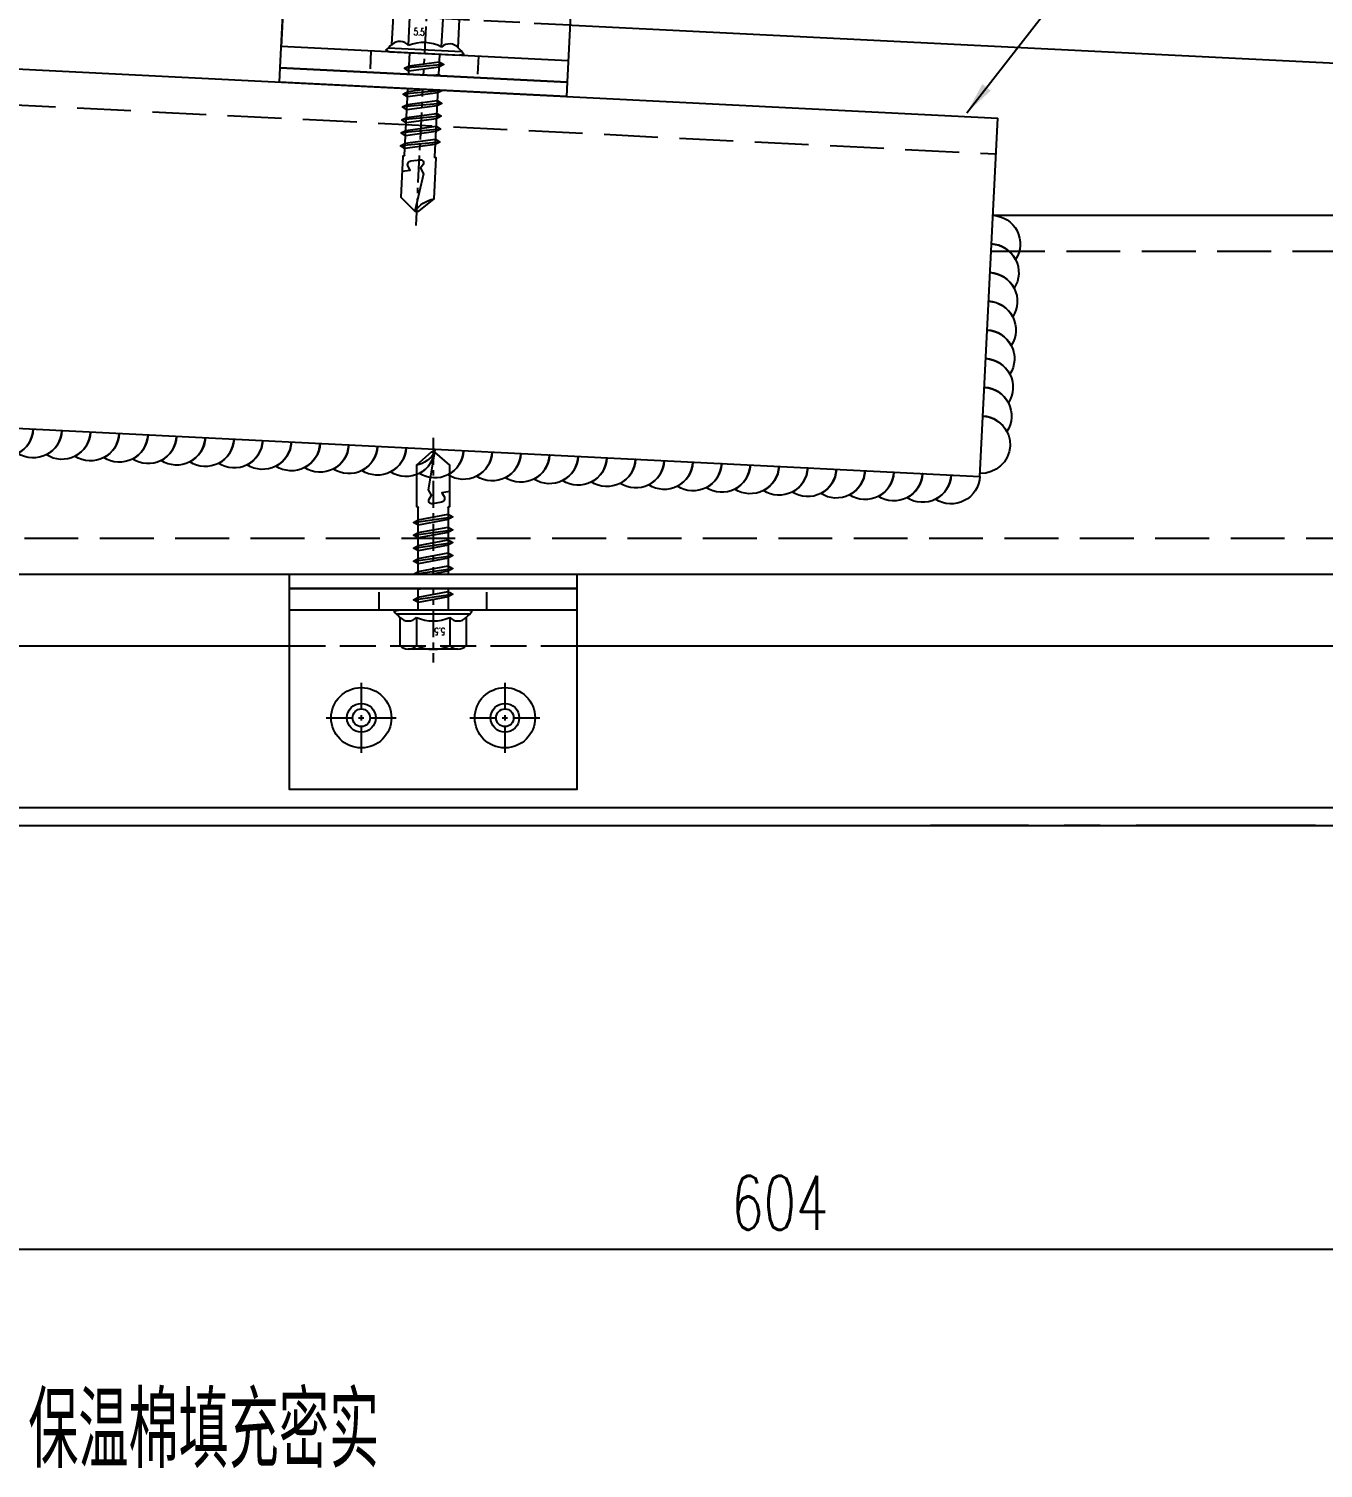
# Model space of a CAD drawing. Extents: x -160106 to 966792, y -663931 to 1550022.
# Drawn here: x -59989.8 to -59809.6, y -99177.8 to -98977.3 of the extents above; entities that cross this region are included whole.
import ezdxf
from ezdxf.enums import TextEntityAlignment as Align

# ---------------------------------------------------------------- set-up
doc = ezdxf.new("R2010")
doc.units = 0
for name, pattern in [('CENTER', [2, 1.25, -0.25, 0.25, -0.25]), ('ZN-CENTER', [2, 1.25, -0.25, 0.25, -0.25]), ('ZN-DASH', [0.35, 0.25, -0.1])]:
    doc.linetypes.add(name, pattern=pattern)
for name, color, linetype in [('!ZN1-填充-8', 8, 'Continuous'), ('!ZN3-铝板幕墙-3', 3, 'Continuous'), ('!ZN4-辅助材料-1', 1, 'Continuous'), ('!ZN4-配件-11', 11, 'Continuous'), ('!ZN5-钢材投影-40', 40, 'Continuous'), ('!ZN5-铝材投影-112', 112, 'Continuous'), ('!ZN6-虚线-8', 8, 'ZN-DASH'), ('!ZN6-轴线-1', 1, 'ZN-CENTER'), ('DIM', 173, 'Continuous'), ('TEXT', 7, 'Continuous'), ('焊缝', 8, 'Continuous')]:
    doc.layers.add(name, color=color, linetype=linetype)
doc.styles.add('DHTEXT-1', font='ROMANS.shx', dxfattribs={"width": 0.7, "bigfont": 'CHINESE.shx'})
doc.dimstyles.new('ZN3', dxfattribs={"dimscale": 3, "dimtxt": 2.5, "dimasz": 1.5, "dimexe": 1, "dimexo": 2, "dimgap": 0.9, "dimtad": 1, "dimdec": 0, "dimdsep": 46, "dimtxsty": 'DHTEXT-1', "dimblk": 'ARCHTICK', "dimcen": 2.5, "dimclrd": 173, "dimclre": 173, "dimclrt": 7, "dimazin": 2, "dimtfac": 1, "dimtix": 1, "dimtmove": 2, "dimatfit": 3, "dimfxl": 0, "dimarcsym": 0})
pattern_1 = [(180, (-1731.706, 294.7402), (-3e-16, -2.38125), []), (240, (-1731.706, 294.7402), (2.062223, -1.190625), []), (300, (-1731.706, 294.7402), (2.062223, 1.190625), [])]

# ---------------------------------------------------------------- blocks, each defined once
blk = doc.blocks.new('_ArchTick')
at = {"color": 0, "linetype": 'ByBlock', "const_width": 0.4}
blk.add_lwpolyline([(-0.5, -0.5), (0.5, 0.5)], dxfattribs=at)
blk = doc.blocks.new('*D3448')
at = {"layer": 'Defpoints', "color": 0, "ltscale": 30, "transparency": 16777216}
for p in [(-60187.44, -99088.26), (-59583.04, -99088.26), (-59583.04, -99147.28)]:
    blk.add_point(p, dxfattribs=at)
at = {"layer": 'DIM', "color": 173, "linetype": 'ByBlock', "lineweight": -2, "ltscale": 30, "transparency": 16777216}
for p, q in [((-60187.44, -99094.26), (-60187.44, -99150.28)), ((-59583.04, -99094.26), (-59583.04, -99150.28)), ((-60187.44, -99147.28), (-59583.04, -99147.28))]:
    blk.add_line(p, q, dxfattribs=at)
at = {"layer": 'DIM', "color": 173, "lineweight": -2, "ltscale": 30, "transparency": 16777216, "xscale": 4.5, "yscale": 4.5, "zscale": 4.5, "rotation": 180}
blk.add_blockref('_ArchTick', (-60187.44, -99147.28), dxfattribs=at)
at = {"layer": 'DIM', "color": 173, "lineweight": -2, "ltscale": 30, "transparency": 16777216, "xscale": 4.5, "yscale": 4.5, "zscale": 4.5}
blk.add_blockref('_ArchTick', (-59583.04, -99147.28), dxfattribs=at)
at = {"layer": 'DIM', "color": 7, "ltscale": 30, "transparency": 16777216, "insert": (-59885.24, -99140.83), "char_height": 7.5, "attachment_point": 5, "style": 'DHTEXT-1'}
blk.add_mtext('604', dxfattribs=at)
blk = doc.blocks.new('*U1991')
at = {"ltscale": 10}
for p, q in [((-1.02, 4.62), (-4.95, 4.62)), ((-0.55, -5.12), (-0.55, 5.12)), ((-0.17, 5.48), (0, 4.84)), ((0, -4.84), (0, 4.84)), ((-5.45, -3.46), (-5.45, 3.46)), ((-1.02, 2.31), (-4.95, 2.31)), ((0, 2.08), (14.29, 2.08)), ((1.42, 2.73), (2.2, -2.73)), ((3.22, 2.73), (4, -2.73)), ((5.02, 2.73), (5.8, -2.73)), ((6.82, 2.73), (7.6, -2.73)), ((8.62, 2.73), (9.4, -2.73)), ((10.42, 2.73), (11.2, -2.73)), ((12.22, 2.73), (13, -2.73)), ((-1.02, -2.31), (-4.95, -2.31)), ((14.29, -2.09), (0, -2.09)), ((-1.02, -4.62), (-4.95, -4.62)), ((-0.17, -5.48), (0, -4.84))]:
    blk.add_line(p, q, dxfattribs=at)
at = {"color": 0, "linetype": 'ZN-CENTER', "ltscale": 3}
blk.add_line((24, 0), (-7.28, 0), dxfattribs=at)
at = {"ltscale": 10}
for points in [[(1.83, -2.09), (1.05, 2.08), (1.42, 2.73), (1.79, 2.08), (2.57, -2.09), (2.2, -2.73)], [(3.63, -2.09), (2.85, 2.08), (3.22, 2.73), (3.59, 2.08), (4.37, -2.09), (4, -2.73)], [(5.43, -2.09), (4.65, 2.08), (5.02, 2.73), (5.39, 2.08), (6.17, -2.09), (5.8, -2.73)], [(7.23, -2.09), (6.45, 2.08), (6.82, 2.73), (7.19, 2.08), (7.97, -2.09), (7.6, -2.73)], [(9.03, -2.09), (8.25, 2.08), (8.62, 2.73), (8.99, 2.08), (9.77, -2.09), (9.4, -2.73)], [(10.83, -2.09), (10.05, 2.08), (10.42, 2.73), (10.79, 2.08), (11.57, -2.09), (11.2, -2.73)], [(12.63, -2.09), (11.85, 2.08), (12.22, 2.73), (12.59, 2.08), (13.37, -2.09), (13, -2.73)]]:
    blk.add_lwpolyline(points, close=True, dxfattribs=at)
for points in [[(14.29, -2.09, -0.414214), (14.45, -2.24), (14.45, -2.32), (20.18, -2.32), (22, -0.26), (22, 0.26), (20.18, 2.32), (14.45, 2.32), (14.45, 2.24, -0.414214), (14.29, 2.08)], [(16.51, -2.32), (16.36, -1.2), (15.83, -1.52, -0.530462), (15.03, -1.17), (14.81, 0.1, -0.651316), (15.47, 0.54), (16, 0.21), (16.77, 0.66), (22, -0.26, -0.201226), (20.18, 2.32)]]:
    blk.add_lwpolyline(points, format="xyb", dxfattribs=at)
for centre, radius, start, end in [((-3.87, 3.46), 1.58, 133.1736, 226.8264), ((0.07, 3.46), 1.58, 133.1736, 226.8264), ((7.48, -2.87), 11.32, 132.4922, 138.6064), ((0.13, 0), 5.58, 155.5673, 204.4327), ((4.07, 0), 5.58, 155.5673, 204.4327), ((-3.87, -3.46), 1.58, 133.1736, 226.8264), ((0.07, -3.46), 1.58, 133.1736, 226.8264), ((7.48, 2.87), 11.32, 221.3936, 227.5078)]:
    blk.add_arc(centre, radius, start, end, dxfattribs=at)
at = {"layer": 'Defpoints', "color": 0, "ltscale": 10, "style": 'DHTEXT-1', "width": 0.7}
blk.add_text('5.5', height=1, rotation=90, dxfattribs=at).set_placement((-2.46, -0.93), align=Align.CENTER)
blk = doc.blocks.new('*U2070')
at = {"color": 0, "linetype": 'CENTER', "ltscale": 3}
for p, q in [((0, 4.88), (0, -4.88)), ((4.88, 0), (-4.88, 0))]:
    blk.add_line(p, q, dxfattribs=at)
at = {"linetype": 'ByBlock', "ltscale": 10}
for radius in [4.2, 2, 1.23]:
    blk.add_circle((0, 0), radius, dxfattribs=at)
blk = doc.blocks.new('*U2372')
at = {"layer": '!ZN1-填充-8'}
h = blk.add_hatch(dxfattribs=at)
h.set_pattern_fill('NET3', color=256, scale=0.75, angle=180, style=0)
h.set_pattern_definition(pattern_1)
h.paths.add_polyline_path([(20, 0), (-20, 0), (-20, -2), (20, -2)])
at = {"ltscale": 0.125}
blk.add_wipeout([(-20, -30), (20, -30), (20, -5), (-20, -5)], dxfattribs=at).dxf.layer = '!ZN6-虚线-8'
at = {"layer": '!ZN5-铝材投影-112', "ltscale": 0.25}
blk.add_line((-20, -5), (20, -5), dxfattribs=at)
at = {"layer": '!ZN5-铝材投影-112'}
blk.add_lwpolyline([(20, -2), (-20, -2), (-20, -30), (20, -30)], close=True, dxfattribs=at)
at = {"layer": '!ZN6-虚线-8', "linetype": 'ZN-DASH', "ltscale": 10}
for p, q in [((-7.5, -5), (-7.5, -2)), ((7.5, -5), (7.5, -2))]:
    blk.add_line(p, q, dxfattribs=at)
at = {"layer": '!ZN6-虚线-8', "color": 8, "linetype": 'ZN-DASH', "ltscale": 20}
blk.add_line((-20, -10), (20, -10), dxfattribs=at)
at = {"layer": '!ZN4-配件-11', "color": 1, "xscale": -1, "rotation": 270}
for name, p in [('*U1991', (0, -5)), ('*U2070', (-10, -20)), ('*U2070', (10, -20))]:
    blk.add_blockref(name, p, dxfattribs=at)
at = {"ltscale": 0.25}
blk.add_wipeout([(20, 0), (20, -2), (-20, -2), (-20, 0)], dxfattribs=at).dxf.layer = '!ZN4-辅助材料-1'
at = {"layer": '!ZN4-辅助材料-1'}
blk.add_lwpolyline([(20, 0), (-20, 0), (-20, -2), (20, -2)], close=True, dxfattribs=at)
blk = doc.blocks.new('*U3378')
at = {"ltscale": 10}
for p, q in [((-1.02, 4.62), (-4.95, 4.62)), ((-0.55, -5.12), (-0.55, 5.12)), ((-0.17, 5.48), (0, 4.84)), ((0, -4.84), (0, 4.84)), ((-5.45, -3.46), (-5.45, 3.46)), ((-1.02, 2.31), (-4.95, 2.31)), ((0, 2.08), (14.29, 2.08)), ((1.42, 2.73), (2.2, -2.73)), ((3.22, 2.73), (4, -2.73)), ((5.02, 2.73), (5.8, -2.73)), ((6.82, 2.73), (7.6, -2.73)), ((8.62, 2.73), (9.4, -2.73)), ((10.42, 2.73), (11.2, -2.73)), ((12.22, 2.73), (13, -2.73)), ((-1.02, -2.31), (-4.95, -2.31)), ((14.29, -2.09), (0, -2.09)), ((-1.02, -4.62), (-4.95, -4.62)), ((-0.17, -5.48), (0, -4.84))]:
    blk.add_line(p, q, dxfattribs=at)
at = {"color": 0, "linetype": 'ZN-CENTER', "ltscale": 3}
blk.add_line((24, 0), (-7.28, 0), dxfattribs=at)
at = {"ltscale": 10}
for points in [[(1.83, -2.09), (1.05, 2.08), (1.42, 2.73), (1.79, 2.08), (2.57, -2.09), (2.2, -2.73)], [(3.63, -2.09), (2.85, 2.08), (3.22, 2.73), (3.59, 2.08), (4.37, -2.09), (4, -2.73)], [(5.43, -2.09), (4.65, 2.08), (5.02, 2.73), (5.39, 2.08), (6.17, -2.09), (5.8, -2.73)], [(7.23, -2.09), (6.45, 2.08), (6.82, 2.73), (7.19, 2.08), (7.97, -2.09), (7.6, -2.73)], [(9.03, -2.09), (8.25, 2.08), (8.62, 2.73), (8.99, 2.08), (9.77, -2.09), (9.4, -2.73)], [(10.83, -2.09), (10.05, 2.08), (10.42, 2.73), (10.79, 2.08), (11.57, -2.09), (11.2, -2.73)], [(12.63, -2.09), (11.85, 2.08), (12.22, 2.73), (12.59, 2.08), (13.37, -2.09), (13, -2.73)]]:
    blk.add_lwpolyline(points, close=True, dxfattribs=at)
for points in [[(14.29, -2.09, -0.414214), (14.45, -2.24), (14.45, -2.32), (20.18, -2.32), (22, -0.26), (22, 0.26), (20.18, 2.32), (14.45, 2.32), (14.45, 2.24, -0.414214), (14.29, 2.08)], [(16.51, -2.32), (16.36, -1.2), (15.83, -1.52, -0.530462), (15.03, -1.17), (14.81, 0.1, -0.651316), (15.47, 0.54), (16, 0.21), (16.77, 0.66), (22, -0.26, -0.201226), (20.18, 2.32)]]:
    blk.add_lwpolyline(points, format="xyb", dxfattribs=at)
for centre, radius, start, end in [((-3.87, 3.46), 1.58, 133.1736, 226.8264), ((0.07, 3.46), 1.58, 133.1736, 226.8264), ((7.48, -2.87), 11.32, 132.4922, 138.6064), ((0.13, 0), 5.58, 155.5673, 204.4327), ((4.07, 0), 5.58, 155.5673, 204.4327), ((-3.87, -3.46), 1.58, 133.1736, 226.8264), ((0.07, -3.46), 1.58, 133.1736, 226.8264), ((7.48, 2.87), 11.32, 221.3936, 227.5078)]:
    blk.add_arc(centre, radius, start, end, dxfattribs=at)
at = {"layer": 'Defpoints', "color": 0, "ltscale": 10, "style": 'DHTEXT-1', "width": 0.7}
blk.add_text('5.5', height=1, rotation=90, dxfattribs=at).set_placement((-2.46, -0.93), align=Align.CENTER)
blk = doc.blocks.new('*U3381')
at = {"color": 0, "linetype": 'CENTER', "ltscale": 3}
for p, q in [((0, 4.88), (0, -4.88)), ((4.88, 0), (-4.88, 0))]:
    blk.add_line(p, q, dxfattribs=at)
at = {"linetype": 'ByBlock', "ltscale": 10}
for radius in [4.2, 2, 1.23]:
    blk.add_circle((0, 0), radius, dxfattribs=at)
blk = doc.blocks.new('*U3413')
at = {"layer": '!ZN1-填充-8'}
h = blk.add_hatch(dxfattribs=at)
h.set_pattern_fill('NET3', color=256, scale=0.75, angle=180, style=0)
h.set_pattern_definition(pattern_1)
h.paths.add_polyline_path([(20, 0), (-20, 0), (-20, -2), (20, -2)])
at = {"ltscale": 0.125}
blk.add_wipeout([(-20, -30), (20, -30), (20, -5), (-20, -5)], dxfattribs=at).dxf.layer = '!ZN6-虚线-8'
at = {"layer": '!ZN5-铝材投影-112', "ltscale": 0.25}
blk.add_line((-20, -5), (20, -5), dxfattribs=at)
at = {"layer": '!ZN5-铝材投影-112'}
blk.add_lwpolyline([(20, -2), (-20, -2), (-20, -30), (20, -30)], close=True, dxfattribs=at)
at = {"layer": '!ZN6-虚线-8', "linetype": 'ZN-DASH', "ltscale": 10}
for p, q in [((-7.5, -5), (-7.5, -2)), ((7.5, -5), (7.5, -2))]:
    blk.add_line(p, q, dxfattribs=at)
at = {"layer": '!ZN6-虚线-8', "color": 8, "linetype": 'ZN-DASH', "ltscale": 20}
blk.add_line((-20, -10), (20, -10), dxfattribs=at)
at = {"layer": '!ZN4-配件-11', "color": 1, "xscale": -1, "rotation": 270}
for name, p in [('*U3378', (0, -5)), ('*U3381', (-10, -20)), ('*U3381', (10, -20))]:
    blk.add_blockref(name, p, dxfattribs=at)
at = {"ltscale": 0.25}
blk.add_wipeout([(20, 0), (20, -2), (-20, -2), (-20, 0)], dxfattribs=at).dxf.layer = '!ZN4-辅助材料-1'
at = {"layer": '!ZN4-辅助材料-1'}
blk.add_lwpolyline([(20, 0), (-20, 0), (-20, -2), (20, -2)], close=True, dxfattribs=at)

msp = doc.modelspace()

# ---------------------------------------------------------------- linework, layer by layer
at = {"layer": '!ZN3-铝板幕墙-3', "ltscale": 40}
msp.add_line((-60083.04, -98968.29), (-59692.28, -98987.83), dxfattribs=at)
for points in [[(-59691.04, -99063.26), (-60121.44, -99063.26)], [(-60118.94, -99085.76), (-59693.54, -99085.76)], [(-60121.44, -99088.26), (-59691.04, -99088.26)]]:
    msp.add_lwpolyline(points, dxfattribs=at)
at = {"layer": '!ZN5-钢材投影-40'}
for p, q in [((-60024.81, -98981.22), (-59854.88, -98989.71)), ((-59857.38, -99039.65), (-59854.88, -98989.71)), ((-59855.56, -99003.26), (-59618.04, -99003.26)), ((-60027.3, -99031.15), (-59857.38, -99039.65)), ((-60137.44, -99053.26), (-59618.04, -99053.26))]:
    msp.add_line(p, q, dxfattribs=at)
at = {"layer": '!ZN6-虚线-8', "ltscale": 30}
for p, q in [((-60025.06, -98986.21), (-59855.13, -98994.71)), ((-59855.81, -99008.26), (-59618.04, -99008.26)), ((-60137.44, -99048.26), (-59618.04, -99048.26))]:
    msp.add_line(p, q, dxfattribs=at)
at = {"layer": '!ZN6-轴线-1', "linetype": 'ZN-CENTER', "ltscale": 20}
msp.add_line((-59490.61, -99088.26), (-59864.26, -99088.26), dxfattribs=at)
at = {"layer": '焊缝', "ltscale": 60}
msp.add_lwpolyline([(-59855.56, -99003.26, -0.57735), (-59852.4, -99009.43, 0.267949), (-59855.76, -99007.25, -0.57735), (-59852.6, -99013.42, 0.267949), (-59855.96, -99011.25, -0.57735), (-59852.8, -99017.42, 0.267949), (-59856.16, -99015.24, -0.57735), (-59853, -99021.41, 0.267949), (-59856.36, -99019.24, -0.57735), (-59853.2, -99025.41, 0.267949), (-59856.56, -99023.23, -0.57735), (-59853.4, -99029.4, 0.267949), (-59856.76, -99027.23, -0.57735), (-59853.6, -99033.4, 0.267949), (-59856.96, -99031.22, -1), (-59857.36, -99039.21, -1)], format="xyb", dxfattribs=at)

# ---------------------------------------------------------------- texts
at = {"layer": 'TEXT', "ltscale": 30, "style": 'DHTEXT-1', "width": 0.7}
msp.add_text('保温棉填充密实', height=10.5, dxfattribs=at).set_placement((-59989.91, -99172.52), align=Align.MIDDLE_LEFT)

# ---------------------------------------------------------------- dimensions: what is measured, and where the dimension line sits
at = {"layer": 'DIM', "ltscale": 30}
dim = msp.add_linear_dim(base=(-59583.04, -99147.28), p1=(-60187.44, -99088.26), p2=(-59583.04, -99088.26), dimstyle='ZN3', dxfattribs=at)
dim.commit()
dim.dimension.update_dxf_attribs({"geometry": '*D3448', "text_midpoint": (-59885.24, -99140.83)})

# ---------------------------------------------------------------- leaders
at = {"layer": 'DIM'}
msp.add_leader([(-59859.2, -98988.99), (-59763.07, -98865.4), (-59689.36, -98865.4)], dimstyle='ZN3', dxfattribs=at)

# ---------------------------------------------------------------- next in the draw order: block references
at = {"xscale": -1, "rotation": 177.1375947739034}
msp.add_blockref('*U2372', (-59934.94, -98985.71), dxfattribs=at)
at = {"xscale": -1}
msp.add_blockref('*U3413', (-59933.52, -99053.26), dxfattribs=at)

# ---------------------------------------------------------------- next in the draw order: linework, layer by layer
at = {"layer": '焊缝', "ltscale": 60}
msp.add_lwpolyline([(-59857.38, -99039.65, -0.57735), (-59863.55, -99042.81, 0.267949), (-59861.37, -99039.45, -0.57735), (-59867.54, -99042.61, 0.267949), (-59865.37, -99039.25, -0.57735), (-59871.54, -99042.41, 0.267949), (-59869.36, -99039.05, -0.57735), (-59875.53, -99042.21, 0.267949), (-59873.36, -99038.85, -0.57735), (-59879.53, -99042.01, 0.267949), (-59877.35, -99038.65, -0.57735), (-59883.52, -99041.81, 0.267949), (-59881.35, -99038.45, -0.57735), (-59887.52, -99041.61, 0.267949), (-59885.34, -99038.25, -0.57735), (-59891.51, -99041.41, 0.267949), (-59889.34, -99038.05, -0.57735), (-59895.51, -99041.21, 0.267949), (-59893.33, -99037.85, -0.57735), (-59899.5, -99041.01, 0.267949), (-59897.33, -99037.65, -0.57735), (-59903.5, -99040.81, 0.267949), (-59901.32, -99037.45, -0.57735), (-59907.49, -99040.61, 0.267949), (-59905.32, -99037.25, -0.57735), (-59911.49, -99040.41, 0.267949), (-59909.31, -99037.05, -0.57735), (-59915.48, -99040.21, 0.267949), (-59913.31, -99036.85, -0.57735), (-59919.48, -99040.01, 0.267949), (-59917.3, -99036.65, -0.57735), (-59923.47, -99039.81, 0.267949), (-59921.3, -99036.45, -0.57735), (-59927.47, -99039.61, 0.267949), (-59925.29, -99036.25, -0.57735), (-59931.46, -99039.41, 0.267949), (-59929.29, -99036.05, -0.57735), (-59935.46, -99039.21, 0.267949), (-59933.28, -99035.85, -0.57735), (-59939.45, -99039.01, 0.267949), (-59937.28, -99035.65, -0.57735), (-59943.45, -99038.81, 0.267949), (-59941.27, -99035.45, -0.57735), (-59947.44, -99038.61, 0.267949), (-59945.27, -99035.25, -0.57735), (-59951.44, -99038.41, 0.267949), (-59949.26, -99035.05, -0.57735), (-59955.43, -99038.21, 0.267949), (-59953.26, -99034.86, -0.57735), (-59959.43, -99038.02, 0.267949), (-59957.25, -99034.66, -0.57735), (-59963.42, -99037.82, 0.267949), (-59961.25, -99034.46, -0.57735), (-59967.42, -99037.62, 0.267949), (-59965.24, -99034.26, -0.57735), (-59971.41, -99037.42, 0.267949), (-59969.24, -99034.06, -0.57735), (-59975.41, -99037.22, 0.267949), (-59973.23, -99033.86, -0.57735), (-59979.4, -99037.02, 0.267949), (-59977.23, -99033.66, -0.57735), (-59983.4, -99036.82, 0.267949), (-59981.22, -99033.46, -0.57735), (-59987.39, -99036.62, 0.267949), (-59985.22, -99033.26, -0.57735), (-59991.39, -99036.42, 0.267949), (-59989.21, -99033.06, -0.57735), (-59995.38, -99036.22, 0.267949)], format="xyb", dxfattribs=at)

doc.saveas('drawing.dxf')
